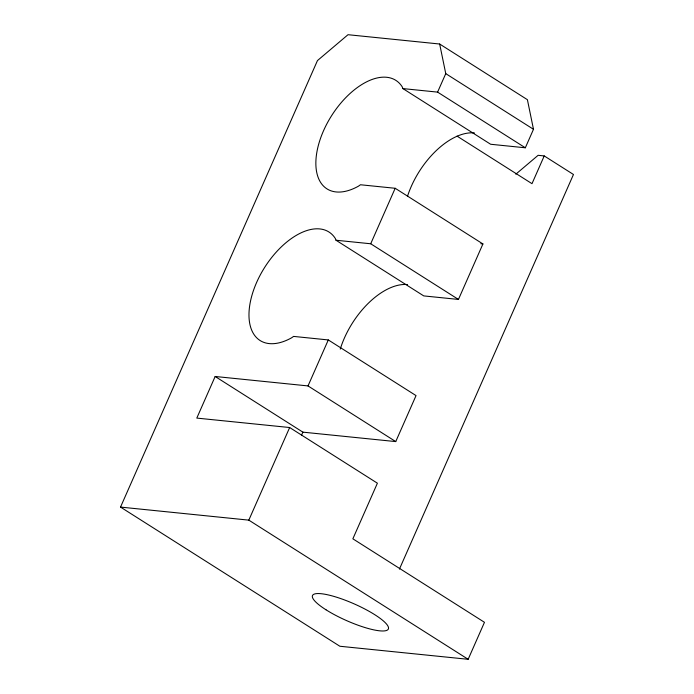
<?xml version="1.0" encoding="UTF-8"?>
<svg xmlns="http://www.w3.org/2000/svg" width="694" height="694" viewBox="0 0 694 694"><rect width="100%" height="100%" fill="white"/><g stroke="black" fill="none" stroke-linecap="round" stroke-linejoin="round"><path stroke-width="1.04" d="M120.53 507.088L317.462 60.578L348.024 34.7L439.658 44.017L527.397 99.684L533.486 129.292L525.332 147.787L490.632 144.257L402.902 88.589L402.242 86.889A64.256 35.307 -57.6 0 0 323.525 130.758A64.256 35.307 -57.6 0 0 358.442 186.183L360.481 184.76L395.181 188.282L482.92 243.95L458.448 299.435L423.748 295.904L336.017 240.237L335.358 238.536A64.256 35.307 -57.6 0 0 256.641 282.406A64.256 35.307 -57.6 0 0 291.558 337.831L293.597 336.408L328.297 339.939L416.036 395.597L395.745 441.592L302.888 432.145L215.157 376.478L196.801 418.092L289.658 427.53L377.397 483.198L352.864 538.813L484.473 622.31L468.155 659.3L339.869 646.253L120.53 507.088L248.816 520.136L468.155 659.3M248.816 520.136L289.658 427.53M215.157 376.478L308.015 385.925L328.297 339.939M336.017 240.237L370.709 243.768L395.181 188.282M402.902 88.589L437.593 92.12L445.756 73.625L439.658 44.017M301.578 435.121L302.888 432.145M399.423 569.115L573.47 174.489L544.226 155.933L531.994 183.676L457.051 136.128M515.816 174.194L538.119 155.309L544.226 155.933M480.812 243.741L482.92 243.95M445.756 73.625L533.486 129.292M437.593 92.12L525.332 147.787M370.709 243.768L458.448 299.435M308.015 385.925L395.745 441.592M407.447 196.454A64.256 35.307 -57.6 0 1 474.427 132.944M340.251 349.099A64.256 35.307 -57.6 0 1 407.543 284.592M325.989 609.783A41.458 9.187 23.8 0 0 387.972 629.579A41.458 9.187 23.8 0 0 337.319 597.439A41.458 9.187 23.8 0 0 325.989 609.783"/></g></svg>
